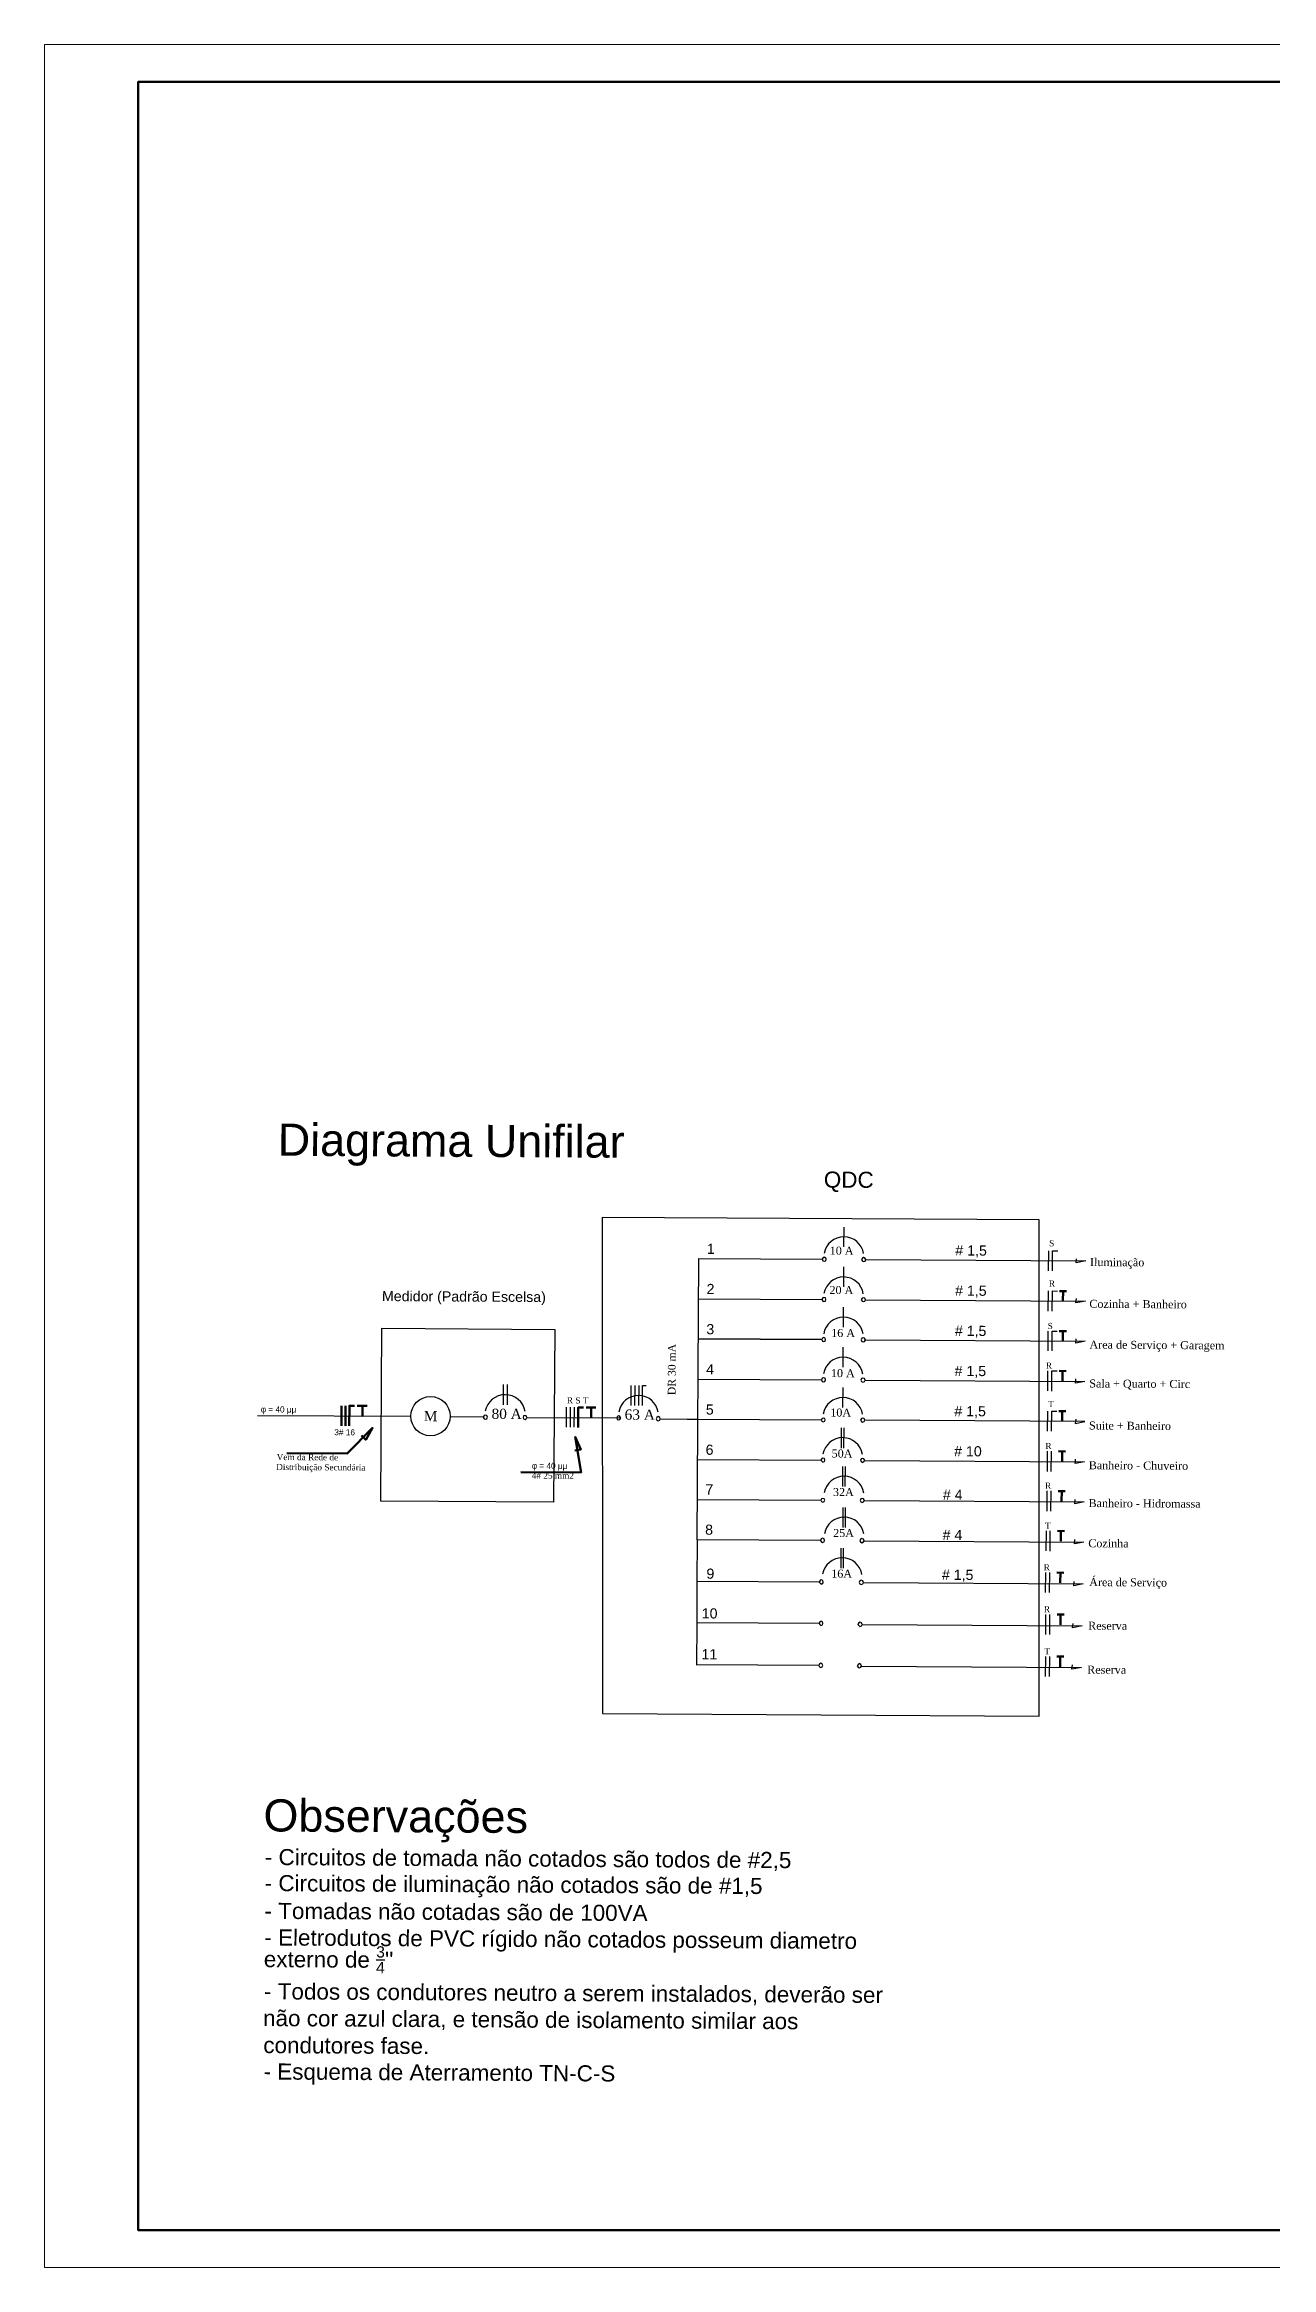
# Model space of a CAD drawing. Header units: millimetres. Extents: x 0 to 13.3, y 0.1 to 9.5.
# Drawn here: x 0.01 to 5.2, y 0.06 to 9.47 of the extents above; entities that cross this region are included whole.
import ezdxf

# ---------------------------------------------------------------- set-up
doc = ezdxf.new("R2010")
doc.units = ezdxf.units.MM
doc.layers.add('1.00', color=5, linetype='Continuous', lineweight=100)
doc.layers.add('cotas', color=6, linetype='Continuous', lineweight=9)
doc.layers.add('PDF_Geometria', color=7, linetype='Continuous')
doc.layers.add('PDF_Texto', color=7, linetype='Continuous')
doc.styles.add('PDF Arial', font='arial.ttf')
doc.styles.add('PDF Symbol', font='symbol.ttf')
doc.styles.add('PDF Times New Roman', font='times.ttf')

# ---------------------------------------------------------------- blocks, each defined once
blk = doc.blocks.new('quadro')
at = {"layer": '1.00', "transparency": 33554687}
blk.add_lwpolyline([(1550.794, 906.939), (1510.494, 906.939), (1510.494, 878.239), (1550.794, 878.239)], close=True, dxfattribs=at)
at = {"layer": 'cotas', "transparency": 33554687}
blk.add_lwpolyline([(1551.294, 907.439), (1509.244, 907.439), (1509.244, 877.739), (1551.294, 877.739)], close=True, dxfattribs=at)

msp = doc.modelspace()

# ---------------------------------------------------------------- linework, layer by layer
for p, q in [((2.7704, 3.1412), (2.7694, 2.9666)), ((2.7694, 2.9659), (2.7684, 2.7913)), ((2.7683, 2.7875), (2.7673, 2.6129))]:
    msp.add_line(p, q)
at = {"layer": 'PDF_Geometria', "lineweight": 25}
for points in [[(4.2173, 2.3946), (4.2169, 4.4943), (2.3686, 4.5053), (2.369, 2.4056)], [(3.3159, 4.328), (3.3142, 4.333), (3.3076, 4.3364), (3.3026, 4.3331), (3.2992, 4.3281), (3.3025, 4.3214), (3.3075, 4.3197), (3.3142, 4.3213)], [(3.4842, 4.327), (3.4809, 4.332), (3.4742, 4.3354), (3.4692, 4.3321), (3.4659, 4.3271), (3.4692, 4.3204), (3.4741, 4.3187), (3.4808, 4.3203)], [(3.3149, 4.158), (3.3132, 4.1647), (3.3066, 4.1664), (3.3016, 4.1647), (3.2982, 4.1581), (3.3015, 4.1514), (3.3065, 4.1497), (3.3131, 4.1513)], [(3.4832, 4.157), (3.4799, 4.1637), (3.4732, 4.1654), (3.4682, 4.1637), (3.4649, 4.1571), (3.4681, 4.1504), (3.4731, 4.1487), (3.4798, 4.1503)], [(2.1674, 4.0315), (2.163, 3.2998), (1.4314, 3.3042), (1.4358, 4.0359)], [(3.3138, 3.988), (3.3122, 3.9947), (3.3056, 3.9964), (3.3005, 3.9947), (3.2972, 3.9881), (3.3005, 3.9814), (3.3055, 3.9797), (3.3121, 3.9813)], [(3.4822, 3.987), (3.4789, 3.9937), (3.4722, 3.9954), (3.4672, 3.9937), (3.4638, 3.9871), (3.4671, 3.9804), (3.4721, 3.9787), (3.4788, 3.9803)], [(3.3128, 3.818), (3.3112, 3.8247), (3.3045, 3.8264), (3.2995, 3.8247), (3.2962, 3.8181), (3.2995, 3.8114), (3.3044, 3.8097), (3.3111, 3.8113)], [(3.4812, 3.817), (3.4779, 3.8237), (3.4712, 3.8254), (3.4662, 3.8237), (3.4628, 3.8171), (3.4661, 3.8104), (3.4711, 3.8087), (3.4778, 3.8103)], [(1.8835, 3.6598), (1.8802, 3.6665), (1.8736, 3.6682), (1.8686, 3.6666), (1.8652, 3.66), (1.8685, 3.6533), (1.8735, 3.6516), (1.8802, 3.6532)], [(2.0502, 3.6589), (2.0469, 3.6655), (2.0419, 3.6672), (2.0352, 3.6656), (2.0335, 3.659), (2.0351, 3.6523), (2.0418, 3.6506), (2.0468, 3.6522)], [(2.4468, 3.6565), (2.4436, 3.6632), (2.4386, 3.6649), (2.4319, 3.6632), (2.4302, 3.6566), (2.4318, 3.6499), (2.4385, 3.6482), (2.4435, 3.6498)], [(2.6135, 3.6522), (2.6119, 3.6588), (2.6052, 3.6622), (2.6002, 3.6589), (2.5968, 3.6523), (2.6001, 3.6472), (2.6051, 3.6439), (2.6118, 3.6472)], [(3.3118, 3.648), (3.3102, 3.6547), (3.3035, 3.6564), (3.2985, 3.6547), (3.2951, 3.6481), (3.2984, 3.6431), (3.3034, 3.6397), (3.3101, 3.643)], [(3.4801, 3.647), (3.4768, 3.6537), (3.4702, 3.6554), (3.4652, 3.6537), (3.4618, 3.6471), (3.4651, 3.6421), (3.4701, 3.6387), (3.4768, 3.642)], [(3.3108, 3.478), (3.3092, 3.4847), (3.3025, 3.4864), (3.2975, 3.4847), (3.2941, 3.4781), (3.2974, 3.4731), (3.3024, 3.4697), (3.3091, 3.473)], [(3.4791, 3.477), (3.4758, 3.4837), (3.4692, 3.4854), (3.4642, 3.4837), (3.4608, 3.4771), (3.4641, 3.4721), (3.4691, 3.4687), (3.4758, 3.472)], [(3.3098, 3.308), (3.3082, 3.3147), (3.3015, 3.3164), (3.2965, 3.3147), (3.2931, 3.3081), (3.2964, 3.3031), (3.3014, 3.2997), (3.3081, 3.303)], [(3.4781, 3.307), (3.4748, 3.3137), (3.4682, 3.3154), (3.4632, 3.3138), (3.4598, 3.3071), (3.4631, 3.3021), (3.4681, 3.2987), (3.4748, 3.302)], [(3.3088, 3.138), (3.3071, 3.1447), (3.3005, 3.1481), (3.2955, 3.1447), (3.2921, 3.1381), (3.2954, 3.1331), (3.3004, 3.1297), (3.3071, 3.133)], [(3.4771, 3.137), (3.4738, 3.1437), (3.4672, 3.1471), (3.4621, 3.1438), (3.4588, 3.1371), (3.4621, 3.1321), (3.4671, 3.1287), (3.4737, 3.132)], [(3.3036, 2.9621), (3.302, 2.9688), (3.2953, 2.9722), (3.2903, 2.9689), (3.2869, 2.9622), (3.2902, 2.9572), (3.2952, 2.9538), (3.3019, 2.9571)], [(3.4741, 2.9602), (3.4708, 2.9669), (3.4641, 2.9703), (3.4591, 2.967), (3.4557, 2.9603), (3.459, 2.9553), (3.464, 2.9519), (3.4707, 2.9552)], [(3.3025, 2.7868), (3.3009, 2.7935), (3.2943, 2.7969), (3.2893, 2.7936), (3.2859, 2.7869), (3.2892, 2.7819), (3.2942, 2.7786), (3.3009, 2.7818)], [(3.4691, 2.7826), (3.4658, 2.7892), (3.4591, 2.7926), (3.4541, 2.7893), (3.4507, 2.7827), (3.454, 2.7777), (3.459, 2.7743), (3.4657, 2.7776)], [(3.3015, 2.6084), (3.2999, 2.6151), (3.2932, 2.6185), (3.2882, 2.6152), (3.2848, 2.6085), (3.2881, 2.6035), (3.2931, 2.6001), (3.2998, 2.6034)], [(3.466, 2.6069), (3.4628, 2.6136), (3.4561, 2.6169), (3.4511, 2.6136), (3.4477, 2.607), (3.451, 2.602), (3.456, 2.5986), (3.4627, 2.6019)]]:
    msp.add_lwpolyline(points, close=True, dxfattribs=at)
for points in [[(3.3912, 4.3809), (3.3917, 4.4642)], [(3.2921, 3.1381), (2.7704, 3.1412), (2.7775, 4.3312), (3.2992, 4.3281)], [(3.4842, 4.327), (4.4142, 4.3214), (4.3741, 4.3133), (4.3759, 4.33)], [(4.2573, 4.279), (4.2578, 4.364)], [(4.2739, 4.2789), (4.2744, 4.3639), (4.2961, 4.3638)], [(3.3902, 4.2109), (3.3907, 4.2959)], [(2.7765, 4.1612), (3.2982, 4.1581)], [(3.4832, 4.157), (4.4132, 4.1514), (4.3731, 4.1433), (4.3749, 4.1617)], [(4.2562, 4.109), (4.2568, 4.194)], [(4.2729, 4.1089), (4.2734, 4.1939), (4.2951, 4.1938)], [(3.3892, 4.0409), (3.3897, 4.1259)], [(2.7755, 3.9912), (3.2972, 3.9881), (2.7755, 3.9912)], [(3.3881, 3.8709), (3.3886, 3.9559)], [(3.4822, 3.987), (4.4122, 3.9814), (4.3721, 3.9733), (4.3739, 3.9917)], [(4.2552, 3.9407), (4.2557, 4.024)], [(4.2719, 3.9406), (4.2724, 4.0239), (4.2941, 4.0238)], [(1.9505, 3.7128), (1.951, 3.7978)], [(1.9672, 3.7127), (1.9677, 3.7977)], [(2.4905, 3.7096), (2.491, 3.7946)], [(2.5072, 3.7095), (2.5077, 3.7945)], [(2.5238, 3.7094), (2.5243, 3.7944)], [(2.5388, 3.7093), (2.5393, 3.7943), (2.5543, 3.7942)], [(2.7745, 3.8212), (3.2962, 3.8181)], [(3.3871, 3.7009), (3.3876, 3.7859)], [(3.4812, 3.817), (4.4111, 3.8114), (4.3711, 3.8033), (4.3729, 3.8217)], [(4.2542, 3.7707), (4.2547, 3.8557)], [(4.2709, 3.7706), (4.2714, 3.8556), (4.2931, 3.8555)], [(2.217, 3.6174), (2.2175, 3.7024)], [(2.2337, 3.6173), (2.2342, 3.7023)], [(2.2504, 3.6172), (2.2509, 3.7022)], [(4.2532, 3.6007), (4.2537, 3.6857)], [(4.2699, 3.6006), (4.2704, 3.6856), (4.2921, 3.6855)], [(0.9102, 3.6673), (1.5569, 3.6635)], [(1.8652, 3.66), (1.7269, 3.6608)], [(2.0502, 3.6589), (2.4468, 3.6565)], [(2.6135, 3.6522), (2.7285, 3.6515), (2.7735, 3.6512), (3.2951, 3.6481)], [(3.3811, 3.5292), (3.3816, 3.6142)], [(3.3911, 3.5292), (3.3916, 3.6142)], [(4.3719, 3.6517), (4.3701, 3.6333), (4.4101, 3.6414), (3.4801, 3.647)], [(2.7725, 3.4812), (3.2941, 3.4781)], [(3.4791, 3.477), (4.4091, 3.4714), (4.3691, 3.4634), (4.3708, 3.4817)], [(4.2522, 3.4307), (4.2527, 3.5157)], [(4.2689, 3.4306), (4.2694, 3.5156)], [(3.3868, 3.3661), (3.3873, 3.4511)], [(3.3968, 3.3661), (3.3973, 3.4511)], [(2.7715, 3.3112), (3.2931, 3.3081)], [(3.4781, 3.307), (4.4081, 3.3014), (4.368, 3.2934), (4.3698, 3.3117)], [(4.2507, 3.2626), (4.2512, 3.3476)], [(4.2674, 3.2625), (4.2679, 3.3475)], [(3.3874, 3.1928), (3.3879, 3.2778)], [(3.3974, 3.1927), (3.3979, 3.2777)], [(3.3794, 3.0211), (3.3799, 3.1061)], [(3.3894, 3.021), (3.3899, 3.106)], [(3.4771, 3.137), (4.4071, 3.1315), (4.367, 3.1234), (4.3688, 3.1417)], [(4.2473, 3.0936), (4.2478, 3.1785)], [(4.2639, 3.0935), (4.2644, 3.1784)], [(2.7684, 2.9666), (3.29, 2.9635)], [(3.4741, 2.9602), (4.4041, 2.9547), (4.364, 2.9466), (4.3658, 2.9649)], [(4.2449, 2.9174), (4.2454, 3.0024)], [(4.2616, 2.9173), (4.2621, 3.0023)], [(4.2458, 2.7397), (4.2463, 2.8247)], [(4.2625, 2.7396), (4.263, 2.8246)], [(2.7673, 2.7913), (3.289, 2.7882)], [(3.4691, 2.7826), (4.399, 2.777), (4.359, 2.7689), (4.3608, 2.7872)], [(4.2447, 2.562), (4.2452, 2.647)], [(4.2614, 2.5619), (4.2619, 2.6469)], [(2.7663, 2.6129), (3.2879, 2.6098)], [(3.466, 2.6069), (4.396, 2.6013), (4.356, 2.5932), (4.3578, 2.6116)]]:
    msp.add_lwpolyline(points, dxfattribs=at)
at = {"layer": 'PDF_Geometria', "lineweight": 50}
for points in [[(4.3334, 4.1936), (4.3034, 4.1938)], [(4.3182, 4.152), (4.3184, 4.1937)], [(4.3324, 4.0236), (4.3024, 4.0238)], [(4.3172, 3.982), (4.3174, 4.0237)], [(4.3314, 3.8552), (4.3014, 3.8554)], [(4.3161, 3.812), (4.3164, 3.8553)], [(1.265, 3.6235), (1.2655, 3.7085)], [(1.2816, 3.6234), (1.2821, 3.7084)], [(1.2983, 3.6233), (1.2988, 3.7083), (1.3205, 3.7082)], [(1.3321, 3.7081), (1.3538, 3.708), (1.3535, 3.6647), (1.3538, 3.708), (1.3738, 3.7079)], [(2.2666, 3.6159), (2.2671, 3.7009), (2.2888, 3.7008)], [(2.3004, 3.7007), (2.3221, 3.7006), (2.3219, 3.6589), (2.3221, 3.7006), (2.3421, 3.7004)], [(4.3304, 3.6853), (4.3004, 3.6854)], [(4.3151, 3.642), (4.3154, 3.6853)], [(1.3497, 3.583), (1.3679, 3.5646), (1.3966, 3.6144), (1.2893, 3.5067), (1.0343, 3.5082)], [(2.2527, 3.5193), (2.2777, 3.5225), (2.2547, 3.576), (2.2788, 3.4258), (2.0238, 3.4273)], [(4.3294, 3.5153), (4.2994, 3.5154)], [(4.3141, 3.472), (4.3144, 3.5153)], [(4.3279, 3.3471), (4.2979, 3.3473)], [(4.3126, 3.3039), (4.3129, 3.3472)], [(4.3244, 3.1781), (4.2944, 3.1783)], [(4.3092, 3.1348), (4.3094, 3.1782)], [(4.3221, 3.0019), (4.2921, 3.0021)], [(4.3068, 2.9587), (4.3071, 3.002)], [(4.323, 2.8242), (4.293, 2.8244)], [(4.3077, 2.781), (4.308, 2.8243)], [(4.3219, 2.6465), (4.2919, 2.6467)], [(4.3067, 2.6033), (4.3069, 2.6466)]]:
    msp.add_lwpolyline(points, dxfattribs=at)
at = {"layer": 'PDF_Geometria', "lineweight": 25}
msp.add_circle((1.6419, 3.6642), 0.0833, dxfattribs=at)
for centre, radius, start, end in [((3.3909, 4.3386), 0.0845, 9.12054, 170.1959), ((3.3899, 4.1686), 0.0845, 9.12054, 170.1959), ((3.3889, 3.9987), 0.0845, 9.12054, 170.1959), ((3.3879, 3.8287), 0.0845, 9.12054, 170.1959), ((1.9578, 3.6696), 0.0855, 9.60609, 169.71035), ((2.5219, 3.6672), 0.0845, 9.12054, 170.1959), ((3.3869, 3.6587), 0.0845, 9.12054, 170.1959), ((3.3859, 3.4887), 0.0845, 9.12054, 170.1959), ((3.3916, 3.3256), 0.0845, 9.12054, 170.1959), ((3.3922, 3.1522), 0.0845, 9.12054, 170.1959), ((3.3842, 2.9805), 0.0845, 9.12054, 170.1959)]:
    msp.add_arc(centre, radius, start, end, dxfattribs=at)

# ---------------------------------------------------------------- block references
at = {"xscale": 0.3167442670303336, "yscale": 0.3167442670303336, "zscale": 0.3167442670303336}
msp.add_blockref('quadro', (-478.0359, -277.9572), dxfattribs=at)

# ---------------------------------------------------------------- texts
at = {"layer": 'PDF_Texto', "attachment_point": 7}
for s, insert, char_height, rotation, style in [('Diagrama Unifilar', (0.995, 4.7253), 0.136006, 359.65822, 'PDF Arial'), ('QDC', (3.3059, 4.6128), 0.068, 359.65822, 'PDF Arial'), ('1', (2.811, 4.351), 0.0429, 359.65822, 'PDF Arial'), ('10 A', (3.331, 4.3473), 0.03386, 359.65822, 'PDF Times New Roman'), ('# 1,5', (3.8626, 4.3362), 0.04295, 359.65822, 'PDF Arial'), ('S', (4.2596, 4.3824), 0.026, 359.65822, 'PDF Times New Roman'), ('Iluminação', (4.4323, 4.2884), 0.03386, 359.65822, 'PDF Times New Roman'), ('R', (4.2585, 4.2123), 0.026, 359.65822, 'PDF Times New Roman'), ('Medidor (Padrão Escelsa)', (1.4364, 4.1382), 0.042949, 359.65822, 'PDF Arial'), ('2', (2.81, 4.181), 0.0429, 359.65822, 'PDF Arial'), ('20 A', (3.33, 4.1807), 0.03386, 359.65822, 'PDF Times New Roman'), ('# 1,5', (3.8616, 4.1662), 0.04295, 359.65822, 'PDF Arial'), ('Cozinha + Banheiro', (4.4297, 4.1223), 0.033862, 359.65822, 'PDF Times New Roman'), ('3', (2.809, 4.0102), 0.0429, 359.65822, 'PDF Arial'), ('# 1,5', (3.8605, 3.9962), 0.04295, 359.65822, 'PDF Arial'), ('S', (4.2532, 4.0326), 0.026, 359.65822, 'PDF Times New Roman'), ('DR 30 mA', (2.679, 3.7529), 0.03273, 89.65822, 'PDF Times New Roman'), ('16 A', (3.3373, 3.9989), 0.03386, 359.65822, 'PDF Times New Roman'), ('Area de Serviço + Garagem', (4.4302, 3.939), 0.033862, 359.65822, 'PDF Times New Roman'), ('4', (2.808, 3.841), 0.0429, 359.65822, 'PDF Arial'), ('10 A', (3.3362, 3.8289), 0.03386, 359.65822, 'PDF Times New Roman'), ('# 1,5', (3.8595, 3.8263), 0.04295, 359.65822, 'PDF Arial'), ('R', (4.2459, 3.8649), 0.026, 359.65822, 'PDF Times New Roman'), ('Sala + Quarto + Circ', (4.4293, 3.7773), 0.033862, 359.65822, 'PDF Times New Roman'), ('f = 40 mm', (0.9236, 3.6723), 0.02596, 359.65822, 'PDF Symbol'), ('M', (1.6134, 3.6431), 0.0429, 359.65822, 'PDF Times New Roman'), ('80 A', (1.9001, 3.6523), 0.04289, 359.65822, 'PDF Times New Roman'), ('R S T', (2.2189, 3.7179), 0.02596, 359.65822, 'PDF Times New Roman'), ('63 A', (2.4635, 3.649), 0.04289, 359.65822, 'PDF Times New Roman'), ('5', (2.807, 3.6703), 0.0429, 359.65822, 'PDF Arial'), ('10A', (3.3335, 3.6623), 0.03386, 359.65822, 'PDF Times New Roman'), ('# 1,5', (3.8585, 3.6562), 0.04295, 359.65822, 'PDF Arial'), ('T', (4.2555, 3.7024), 0.026, 359.65822, 'PDF Times New Roman'), ('3# 16', (1.2347, 3.5833), 0.02505, 359.65822, 'PDF Arial'), ('Suite + Banheiro', (4.4282, 3.6073), 0.033862, 359.65822, 'PDF Times New Roman'), ('Vem da Rede de', (0.9908, 3.4779), 0.025961, 359.65822, 'PDF Times New Roman'), ('6', (2.806, 3.5003), 0.0429, 359.65822, 'PDF Arial'), ('50A', (3.3392, 3.4889), 0.03386, 359.65822, 'PDF Times New Roman'), ('# 10', (3.8576, 3.494), 0.04295, 359.65822, 'PDF Arial'), ('R', (4.2438, 3.5249), 0.026, 359.65822, 'PDF Times New Roman'), ('Distribuição Secundária', (0.9888, 3.4279), 0.025961, 359.65822, 'PDF Times New Roman'), ('4# 25 mm2', (2.0703, 3.3999), 0.02596, 359.65822, 'PDF Times New Roman'), ('f = 40 mm', (2.0705, 3.4338), 0.02596, 359.65822, 'PDF Symbol'), ('Banheiro - Chuveiro', (4.4272, 3.439), 0.033862, 359.65822, 'PDF Times New Roman'), ('7', (2.805, 3.3327), 0.0429, 359.65822, 'PDF Arial'), ('32A', (3.3449, 3.3258), 0.03386, 359.65822, 'PDF Times New Roman'), ('# 4', (3.8098, 3.3106), 0.04295, 359.65822, 'PDF Arial'), ('R', (4.2423, 3.3568), 0.026, 359.65822, 'PDF Times New Roman'), ('Banheiro - Hidromassa', (4.4263, 3.279), 0.033862, 359.65822, 'PDF Times New Roman'), ('8', (2.8039, 3.1619), 0.0429, 359.65822, 'PDF Arial'), ('T', (4.2419, 3.1877), 0.026, 359.65822, 'PDF Times New Roman'), ('25A', (3.3455, 3.1525), 0.03386, 359.65822, 'PDF Times New Roman'), ('# 4', (3.8088, 3.1406), 0.04295, 359.65822, 'PDF Arial'), ('Cozinha', (4.4253, 3.109), 0.03386, 359.65822, 'PDF Times New Roman'), ('9', (2.8094, 2.9758), 0.0429, 359.65822, 'PDF Arial'), ('16A', (3.3375, 2.9807), 0.03386, 359.65822, 'PDF Times New Roman'), ('# 1,5', (3.8057, 2.9638), 0.04295, 359.65822, 'PDF Arial'), ('R', (4.2365, 3.0116), 0.026, 359.65822, 'PDF Times New Roman'), ('Área de Serviço', (4.429, 2.9341), 0.033862, 359.65822, 'PDF Times New Roman'), ('10', (2.7895, 2.8077), 0.04295, 359.65822, 'PDF Arial'), ('R', (4.2374, 2.8339), 0.026, 359.65822, 'PDF Times New Roman'), ('Reserva', (4.4248, 2.7605), 0.03386, 359.65822, 'PDF Times New Roman'), ('11', (2.7884, 2.6355), 0.04295, 359.65822, 'PDF Arial'), ('T', (4.2394, 2.6562), 0.026, 359.65822, 'PDF Times New Roman'), ('Reserva', (4.4206, 2.5743), 0.03386, 359.65822, 'PDF Times New Roman'), ('Observações', (0.9345, 1.8652), 0.136006, 359.65822, 'PDF Arial'), ('- Circuitos de tomada não cotados são todos de #2,5', (0.9405, 1.7522), 0.068003, 359.65822, 'PDF Arial'), ('- Circuitos de iluminação não cotados são de #1,5', (0.9398, 1.6337), 0.068003, 359.65822, 'PDF Arial'), ('- Tomadas não cotadas são de 100VA', (0.9392, 1.5362), 0.068003, 359.65822, 'PDF Arial'), ("\\A1;externo de {\\H0.7x;\\S3/4;}''", (0.9362, 1.3096), 0.068003, 359.65822, 'PDF Arial'), ('- Eletrodutos de PVC rígido não cotados posseum diametro', (0.9384, 1.4041), 0.068003, 359.65822, 'PDF Arial'), ('- Todos os condutores neutro a serem instalados, deverão ser', (0.9371, 1.184), 0.068003, 359.65822, 'PDF Arial'), ('não cor azul clara, e tensão de isolamento similar aos', (0.9331, 1.0706), 0.068003, 359.65822, 'PDF Arial'), ('condutores fase.', (0.9342, 0.968), 0.068003, 359.65822, 'PDF Arial'), ('- Esquema de Aterramento TN-C-S', (0.935, 0.8369), 0.068003, 359.65822, 'PDF Arial')]:
    msp.add_mtext(s, dxfattribs=dict(at, insert=insert, char_height=char_height, rotation=rotation, style=style))

doc.saveas('drawing.dxf')
